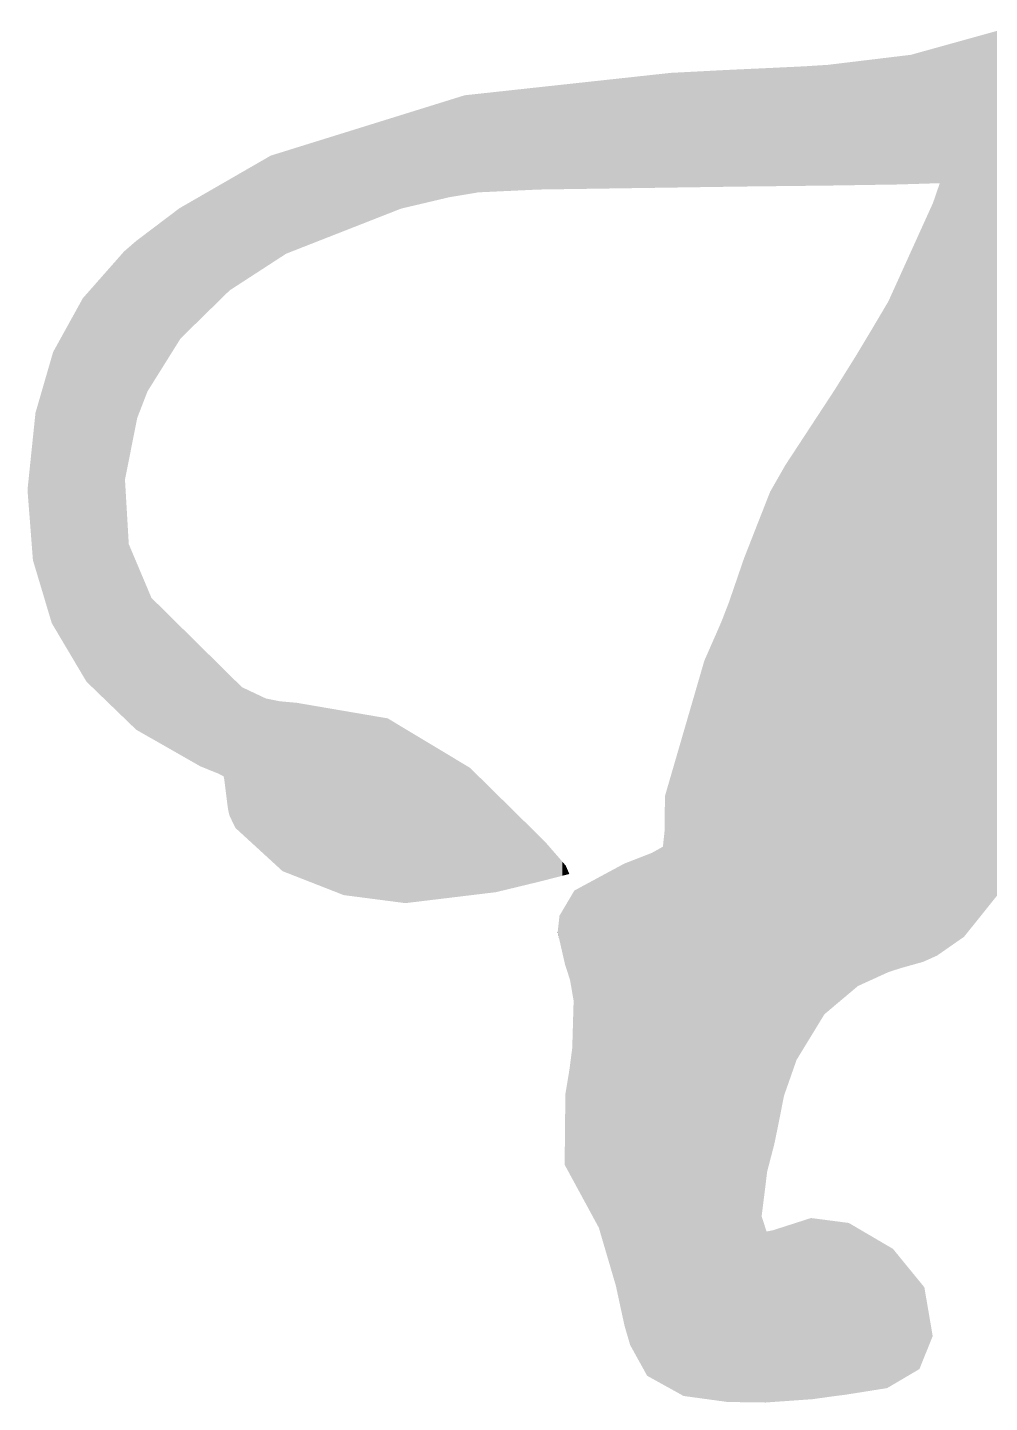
# Model space of a CAD drawing. Extents: x 158 to 430, y 344 to 468.
# Drawn here: x 158.2 to 226, y 344.3 to 441.3 of the extents above; entities that cross this region are included whole.
import ezdxf

# ---------------------------------------------------------------- set-up
doc = ezdxf.new("R2010")
doc.units = 0
doc.layers.add('LAYER_1', color=7, linetype='CONTINUOUS')

# ---------------------------------------------------------------- blocks, each defined once
blk = doc.blocks.new('*U2')
at = {"layer": 'LAYER_1', "color": 7}
for points in [[(227.393, 381.126), (224.21, 440.373), (227.393, 441.257)], [(224.21, 377.158), (222.499, 439.898), (224.21, 440.373)], [(224.21, 377.158), (224.21, 440.373), (227.393, 381.126)], [(218.791, 430.18), (217.55, 438.98), (218.791, 439.13)], [(218.859, 430.181), (218.791, 439.13), (218.859, 439.139)], [(218.791, 430.18), (218.791, 439.13), (218.859, 430.181)], [(218.878, 430.181), (218.859, 439.139), (218.878, 439.141)], [(218.859, 430.181), (218.859, 439.139), (218.878, 430.181)], [(219.199, 430.186), (218.878, 439.141), (219.199, 439.18)], [(218.878, 430.181), (218.878, 439.141), (219.199, 430.186)], [(219.52, 430.191), (219.199, 439.18), (219.52, 439.218)], [(219.199, 430.186), (219.199, 439.18), (219.52, 430.191)], [(219.707, 430.197), (219.52, 439.218), (219.707, 439.241)], [(219.52, 430.191), (219.52, 439.218), (219.707, 430.197)], [(220.462, 430.22), (219.707, 439.241), (220.462, 439.332)], [(219.707, 430.197), (219.707, 439.241), (220.462, 430.22)], [(221.067, 430.238), (220.462, 439.332), (221.067, 439.5)], [(220.462, 430.22), (220.462, 439.332), (221.067, 430.238)], [(221.319, 430.246), (221.067, 439.5), (221.319, 439.57)], [(221.067, 430.238), (221.067, 439.5), (221.319, 430.246)], [(221.412, 430.249), (221.319, 439.57), (221.412, 439.596)], [(221.319, 430.246), (221.319, 439.57), (221.412, 430.249)], [(222.001, 430.267), (221.412, 439.596), (222.001, 439.76)], [(221.412, 430.249), (221.412, 439.596), (222.001, 430.267)], [(222.024, 430.267), (222.001, 439.76), (222.024, 439.766)], [(222.001, 430.267), (222.001, 439.76), (222.024, 430.267)], [(222.306, 430.276), (222.024, 439.766), (222.306, 439.844)], [(222.024, 430.267), (222.024, 439.766), (222.306, 430.276)], [(222.499, 430.282), (222.306, 439.844), (222.499, 439.898)], [(222.306, 430.276), (222.306, 439.844), (222.499, 430.282)], [(222.499, 375.966), (222.499, 439.898), (224.21, 377.158)], [(205.903, 430.006), (204.439, 438.106), (205.903, 438.182)], [(206.841, 430.02), (205.903, 438.182), (206.841, 438.231)], [(205.903, 430.006), (205.903, 438.182), (206.841, 430.02)], [(207.125, 430.024), (206.841, 438.231), (207.125, 438.246)], [(206.841, 430.02), (206.841, 438.231), (207.125, 430.024)], [(207.271, 430.026), (207.125, 438.246), (207.271, 438.254)], [(207.125, 430.024), (207.125, 438.246), (207.271, 430.026)], [(207.51, 430.03), (207.271, 438.254), (207.51, 438.265)], [(207.271, 430.026), (207.271, 438.254), (207.51, 430.03)], [(207.64, 430.032), (207.51, 438.265), (207.64, 438.271)], [(207.51, 430.03), (207.51, 438.265), (207.64, 430.032)], [(208.342, 430.042), (207.64, 438.271), (208.342, 438.304)], [(207.64, 430.032), (207.64, 438.271), (208.342, 430.042)], [(208.702, 430.046), (208.342, 438.304), (208.702, 438.321)], [(208.342, 430.042), (208.342, 438.304), (208.702, 430.046)], [(209.006, 430.05), (208.702, 438.321), (209.006, 438.335)], [(208.702, 430.046), (208.702, 438.321), (209.006, 430.05)], [(209.154, 430.051), (209.006, 438.335), (209.154, 438.342)], [(209.006, 430.05), (209.006, 438.335), (209.154, 430.051)], [(209.331, 430.053), (209.154, 438.342), (209.331, 438.35)], [(209.154, 430.051), (209.154, 438.342), (209.331, 430.053)], [(209.523, 430.056), (209.331, 438.35), (209.523, 438.358)], [(209.331, 430.053), (209.331, 438.35), (209.523, 430.056)], [(209.941, 430.061), (209.523, 438.358), (209.941, 438.377)], [(209.523, 430.056), (209.523, 438.358), (209.941, 430.061)], [(210.227, 430.064), (209.941, 438.377), (210.227, 438.39)], [(209.941, 430.061), (209.941, 438.377), (210.227, 430.064)], [(210.235, 430.064), (210.227, 438.39), (210.235, 438.391)], [(210.227, 430.064), (210.227, 438.39), (210.235, 430.064)], [(210.287, 430.065), (210.235, 438.391), (210.287, 438.393)], [(210.235, 430.064), (210.235, 438.391), (210.287, 430.065)], [(210.334, 430.065), (210.287, 438.393), (210.334, 438.395)], [(210.287, 430.065), (210.287, 438.393), (210.334, 430.065)], [(210.536, 430.067), (210.334, 438.395), (210.536, 438.405)], [(210.334, 430.065), (210.334, 438.395), (210.536, 430.067)], [(210.628, 430.068), (210.536, 438.405), (210.628, 438.409)], [(210.536, 430.067), (210.536, 438.405), (210.628, 430.068)], [(210.766, 430.07), (210.628, 438.409), (210.766, 438.416)], [(210.628, 430.068), (210.628, 438.409), (210.766, 430.07)], [(210.833, 430.071), (210.766, 438.416), (210.833, 438.419)], [(210.766, 430.07), (210.766, 438.416), (210.833, 430.071)], [(211.113, 430.074), (210.833, 438.419), (211.113, 438.433)], [(210.833, 430.071), (210.833, 438.419), (211.113, 430.074)], [(211.519, 430.079), (211.113, 438.433), (211.519, 438.452)], [(211.113, 430.074), (211.113, 438.433), (211.519, 430.079)], [(211.627, 430.08), (211.519, 438.452), (211.627, 438.457)], [(211.519, 430.079), (211.519, 438.452), (211.627, 430.08)], [(211.789, 430.082), (211.627, 438.457), (211.789, 438.465)], [(211.627, 430.08), (211.627, 438.457), (211.789, 430.082)], [(211.851, 430.083), (211.789, 438.465), (211.851, 438.468)], [(211.789, 430.082), (211.789, 438.465), (211.851, 430.083)], [(212.117, 430.086), (211.851, 438.468), (212.117, 438.48)], [(211.851, 430.083), (211.851, 438.468), (212.117, 430.086)], [(212.28, 430.088), (212.117, 438.48), (212.28, 438.488)], [(212.117, 430.086), (212.117, 438.48), (212.28, 430.088)], [(212.403, 430.089), (212.28, 438.488), (212.403, 438.494)], [(212.28, 430.088), (212.28, 438.488), (212.403, 430.089)], [(213.052, 430.096), (212.403, 438.494), (213.052, 438.526)], [(212.403, 430.089), (212.403, 438.494), (213.052, 430.096)], [(213.422, 430.101), (213.052, 438.526), (213.422, 438.55)], [(213.052, 430.096), (213.052, 438.526), (213.422, 430.101)], [(213.53, 430.102), (213.422, 438.55), (213.53, 438.557)], [(213.422, 430.101), (213.422, 438.55), (213.53, 430.102)], [(214.368, 430.112), (213.53, 438.557), (214.368, 438.61)], [(213.53, 430.102), (213.53, 438.557), (214.368, 430.112)], [(214.612, 430.114), (214.368, 438.61), (214.612, 438.626)], [(214.368, 430.112), (214.368, 438.61), (214.612, 430.114)], [(214.922, 430.118), (214.612, 438.626), (214.922, 438.663)], [(214.612, 430.114), (214.612, 438.626), (214.922, 430.118)], [(215.028, 430.12), (214.922, 438.663), (215.028, 438.676)], [(214.922, 430.118), (214.922, 438.663), (215.028, 430.12)], [(215.1, 430.121), (215.028, 438.676), (215.1, 438.685)], [(215.028, 430.12), (215.028, 438.676), (215.1, 430.121)], [(215.288, 430.124), (215.1, 438.685), (215.288, 438.707)], [(215.1, 430.121), (215.1, 438.685), (215.288, 430.124)], [(215.889, 430.133), (215.288, 438.707), (215.889, 438.78)], [(215.288, 430.124), (215.288, 438.707), (215.889, 430.133)], [(216.084, 430.136), (215.889, 438.78), (216.084, 438.803)], [(215.889, 430.133), (215.889, 438.78), (216.084, 430.136)], [(216.604, 430.145), (216.084, 438.803), (216.604, 438.866)], [(216.084, 430.136), (216.084, 438.803), (216.604, 430.145)], [(216.727, 430.147), (216.604, 438.866), (216.727, 438.881)], [(216.604, 430.145), (216.604, 438.866), (216.727, 430.147)], [(217.142, 430.153), (216.727, 438.881), (217.142, 438.931)], [(216.727, 430.147), (216.727, 438.881), (217.142, 430.153)], [(217.55, 430.16), (217.142, 438.931), (217.55, 438.98)], [(217.142, 430.153), (217.142, 438.931), (217.55, 430.16)], [(217.55, 430.16), (217.55, 438.98), (218.791, 430.18)], [(195.301, 429.851), (194.664, 437.095), (195.301, 437.164)], [(195.561, 429.854), (195.301, 437.164), (195.561, 437.192)], [(195.301, 429.851), (195.301, 437.164), (195.561, 429.854)], [(195.561, 429.854), (195.561, 437.192), (195.564, 429.855)], [(195.564, 429.855), (195.561, 437.192), (195.564, 437.192)], [(195.69, 429.856), (195.564, 437.192), (195.69, 437.206)], [(195.564, 429.855), (195.564, 437.192), (195.69, 429.856)], [(195.7, 429.857), (195.69, 437.206), (195.7, 437.207)], [(195.69, 429.856), (195.69, 437.206), (195.7, 429.857)], [(195.886, 429.859), (195.7, 437.207), (195.886, 437.227)], [(195.7, 429.857), (195.7, 437.207), (195.886, 429.859)], [(196.054, 429.862), (195.886, 437.227), (196.054, 437.246)], [(195.886, 429.859), (195.886, 437.227), (196.054, 429.862)], [(196.078, 429.862), (196.054, 437.246), (196.078, 437.248)], [(196.054, 429.862), (196.054, 437.246), (196.078, 429.862)], [(196.105, 429.862), (196.078, 437.248), (196.105, 437.251)], [(196.078, 429.862), (196.078, 437.248), (196.105, 429.862)], [(196.138, 429.863), (196.105, 437.251), (196.138, 437.255)], [(196.105, 429.862), (196.105, 437.251), (196.138, 429.863)], [(196.337, 429.866), (196.138, 437.255), (196.337, 437.276)], [(196.138, 429.863), (196.138, 437.255), (196.337, 429.866)], [(196.384, 429.867), (196.337, 437.276), (196.384, 437.282)], [(196.337, 429.866), (196.337, 437.276), (196.384, 429.867)], [(196.415, 429.867), (196.384, 437.282), (196.415, 437.285)], [(196.384, 429.867), (196.384, 437.282), (196.415, 429.867)], [(196.436, 429.867), (196.415, 437.285), (196.436, 437.287)], [(196.415, 429.867), (196.415, 437.285), (196.436, 429.867)], [(196.591, 429.87), (196.436, 437.287), (196.591, 437.304)], [(196.436, 429.867), (196.436, 437.287), (196.591, 429.87)], [(196.687, 429.871), (196.591, 437.304), (196.687, 437.314)], [(196.591, 429.87), (196.591, 437.304), (196.687, 429.871)], [(196.739, 429.872), (196.687, 437.314), (196.739, 437.32)], [(196.687, 429.871), (196.687, 437.314), (196.739, 429.872)], [(198.465, 429.897), (196.739, 437.32), (198.465, 437.508)], [(196.739, 429.872), (196.739, 437.32), (198.465, 429.897)], [(199.661, 429.915), (198.465, 437.508), (199.661, 437.638)], [(198.465, 429.897), (198.465, 437.508), (199.661, 429.915)], [(200.257, 429.923), (199.661, 437.638), (200.257, 437.703)], [(199.661, 429.915), (199.661, 437.638), (200.257, 429.923)], [(200.272, 429.924), (200.257, 437.703), (200.272, 437.704)], [(200.257, 429.923), (200.257, 437.703), (200.272, 429.924)], [(200.674, 429.93), (200.272, 437.704), (200.674, 437.748)], [(200.272, 429.924), (200.272, 437.704), (200.674, 429.93)], [(201.871, 429.947), (200.674, 437.748), (201.871, 437.878)], [(200.674, 429.93), (200.674, 437.748), (201.871, 429.947)], [(202.213, 429.952), (201.871, 437.878), (202.213, 437.915)], [(201.871, 429.947), (201.871, 437.878), (202.213, 429.952)], [(202.98, 429.963), (202.213, 437.915), (202.98, 437.999)], [(202.213, 429.952), (202.213, 437.915), (202.98, 429.963)], [(203.096, 429.965), (202.98, 437.999), (203.096, 438.011)], [(202.98, 429.963), (202.98, 437.999), (203.096, 429.965)], [(203.126, 429.966), (203.096, 438.011), (203.126, 438.014)], [(203.096, 429.965), (203.096, 438.011), (203.126, 429.966)], [(203.531, 429.971), (203.126, 438.014), (203.531, 438.059)], [(203.126, 429.966), (203.126, 438.014), (203.531, 429.971)], [(204.439, 429.985), (203.531, 438.059), (204.439, 438.106)], [(203.531, 429.971), (203.531, 438.059), (204.439, 429.985)], [(204.439, 429.985), (204.439, 438.106), (205.903, 430.006)], [(189.004, 429.475), (187.941, 436.148), (189.004, 436.479)], [(189.379, 429.537), (189.004, 436.479), (189.379, 436.52)], [(189.004, 429.475), (189.004, 436.479), (189.379, 429.537)], [(189.969, 429.636), (189.379, 436.52), (189.969, 436.584)], [(189.379, 429.537), (189.379, 436.52), (189.969, 429.636)], [(191.203, 429.694), (189.969, 436.584), (191.203, 436.718)], [(189.969, 429.636), (189.969, 436.584), (191.203, 429.694)], [(194.222, 429.835), (191.203, 436.718), (194.222, 437.047)], [(191.203, 429.694), (191.203, 436.718), (194.222, 429.835)], [(194.394, 429.837), (194.222, 437.047), (194.394, 437.065)], [(194.222, 429.835), (194.222, 437.047), (194.394, 429.837)], [(194.664, 429.841), (194.394, 437.065), (194.664, 437.095)], [(194.394, 429.837), (194.394, 437.065), (194.664, 429.841)], [(194.664, 429.841), (194.664, 437.095), (195.301, 429.851)], [(187.941, 429.297), (184.829, 435.18), (187.941, 436.148)], [(187.941, 429.297), (187.941, 436.148), (189.004, 429.475)], [(183.584, 428.121), (180.479, 433.827), (183.584, 434.793)], [(184.524, 428.49), (183.584, 434.793), (184.524, 435.085)], [(183.584, 428.121), (183.584, 434.793), (184.524, 428.49)], [(184.829, 428.562), (184.524, 435.085), (184.829, 435.18)], [(184.524, 428.49), (184.524, 435.085), (184.829, 428.562)], [(184.829, 428.562), (184.829, 435.18), (187.941, 429.297)], [(180.479, 426.903), (177.172, 432.798), (180.479, 433.827)], [(180.479, 426.903), (180.479, 433.827), (183.584, 428.121)], [(175.965, 425.016), (175.338, 432.227), (175.965, 432.422)], [(176.168, 425.148), (175.965, 432.422), (176.168, 432.485)], [(175.965, 425.016), (175.965, 432.422), (176.168, 425.148)], [(176.351, 425.267), (176.168, 432.485), (176.351, 432.542)], [(176.168, 425.148), (176.168, 432.485), (176.351, 425.267)], [(176.418, 425.31), (176.351, 432.542), (176.418, 432.563)], [(176.351, 425.267), (176.351, 432.542), (176.418, 425.31)], [(177.172, 425.606), (176.418, 432.563), (177.172, 432.798)], [(176.418, 425.31), (176.418, 432.563), (177.172, 425.606)], [(177.172, 425.606), (177.172, 432.798), (180.479, 426.903)], [(174.999, 424.389), (173.302, 431.054), (174.999, 432.032)], [(175.338, 424.61), (174.999, 432.032), (175.338, 432.227)], [(174.999, 424.389), (174.999, 432.032), (175.338, 424.61)], [(175.338, 424.61), (175.338, 432.227), (175.965, 425.016)], [(172.319, 422.609), (172.056, 430.336), (172.319, 430.487)], [(172.404, 422.693), (172.319, 430.487), (172.404, 430.536)], [(172.319, 422.609), (172.319, 430.487), (172.404, 422.693)], [(172.438, 422.726), (172.404, 430.536), (172.438, 430.556)], [(172.404, 422.693), (172.404, 430.536), (172.438, 422.726)], [(172.457, 422.739), (172.438, 430.556), (172.457, 430.567)], [(172.438, 422.726), (172.438, 430.556), (172.457, 422.739)], [(172.859, 422.999), (172.457, 430.567), (172.859, 430.798)], [(172.457, 422.739), (172.457, 430.567), (172.859, 422.999)], [(173.302, 423.287), (172.859, 430.798), (173.302, 431.054)], [(172.859, 422.999), (172.859, 430.798), (173.302, 423.287)], [(173.302, 423.287), (173.302, 431.054), (174.999, 424.389)], [(171.657, 421.961), (170.369, 429.363), (171.657, 430.106)], [(172.016, 422.313), (171.657, 430.106), (172.016, 430.312)], [(171.657, 421.961), (171.657, 430.106), (172.016, 422.313)], [(172.056, 422.353), (172.016, 430.312), (172.056, 430.336)], [(172.016, 422.313), (172.016, 430.312), (172.056, 422.353)], [(172.056, 422.353), (172.056, 430.336), (172.319, 422.609)], [(222.306, 375.832), (222.024, 428.898), (222.306, 429.72)], [(222.499, 375.966), (222.306, 429.72), (222.499, 430.282)], [(222.306, 375.832), (222.306, 429.72), (222.499, 375.966)], [(168.901, 419.214), (166.925, 427.024), (168.901, 428.517)], [(168.978, 419.337), (168.901, 428.517), (168.978, 428.562)], [(168.901, 419.214), (168.901, 428.517), (168.978, 419.337)], [(170.369, 420.7), (168.978, 428.562), (170.369, 429.363)], [(168.978, 419.337), (168.978, 428.562), (170.369, 420.7)], [(170.369, 420.7), (170.369, 429.363), (171.657, 421.961)], [(222.001, 375.695), (221.412, 427.546), (222.001, 428.847)], [(222.024, 375.705), (222.001, 428.847), (222.024, 428.898)], [(222.001, 375.695), (222.001, 428.847), (222.024, 375.705)], [(222.024, 375.705), (222.024, 428.898), (222.306, 375.832)], [(221.412, 375.431), (221.319, 427.341), (221.412, 427.546)], [(221.412, 375.431), (221.412, 427.546), (222.001, 375.695)], [(166.646, 415.605), (165.92, 426.264), (166.646, 426.813)], [(166.925, 416.052), (166.646, 426.813), (166.925, 427.024)], [(166.646, 415.605), (166.646, 426.813), (166.925, 416.052)], [(166.925, 416.052), (166.925, 427.024), (168.901, 419.214)], [(221.067, 375.319), (220.462, 425.451), (221.067, 426.786)], [(221.319, 375.389), (221.067, 426.786), (221.319, 427.341)], [(221.067, 375.319), (221.067, 426.786), (221.319, 375.389)], [(221.319, 375.389), (221.319, 427.341), (221.412, 375.431)], [(165.059, 392.519), (164.993, 425.468), (165.059, 425.525)], [(165.327, 410.737), (165.059, 425.525), (165.327, 425.758)], [(165.059, 409.384), (165.059, 425.525), (165.327, 410.737)], [(165.841, 413.329), (165.327, 425.758), (165.841, 426.204)], [(165.327, 410.737), (165.327, 425.758), (165.841, 413.329)], [(165.846, 413.353), (165.841, 426.204), (165.846, 426.208)], [(165.841, 413.329), (165.841, 426.204), (165.846, 413.353)], [(165.92, 413.726), (165.846, 426.208), (165.92, 426.264)], [(165.846, 413.353), (165.846, 426.208), (165.92, 413.726)], [(165.92, 413.726), (165.92, 426.264), (166.646, 415.605)], [(164.993, 392.582), (162.343, 422.464), (164.993, 425.468)], [(164.993, 392.582), (164.993, 425.468), (165.059, 392.519)], [(220.462, 375.149), (219.707, 423.784), (220.462, 425.451)], [(220.462, 375.149), (220.462, 425.451), (221.067, 375.319)], [(219.707, 374.938), (219.52, 423.371), (219.707, 423.784)], [(219.707, 374.938), (219.707, 423.784), (220.462, 375.149)], [(219.199, 374.771), (218.878, 421.954), (219.199, 422.663)], [(219.52, 374.876), (219.199, 422.663), (219.52, 423.371)], [(219.199, 374.771), (219.199, 422.663), (219.52, 374.876)], [(219.52, 374.876), (219.52, 423.371), (219.707, 374.938)], [(162.087, 395.576), (159.994, 418.384), (162.087, 422.173)], [(162.343, 395.144), (162.087, 422.173), (162.343, 422.464)], [(162.087, 395.576), (162.087, 422.173), (162.343, 395.144)], [(162.343, 395.144), (162.343, 422.464), (164.993, 392.582)], [(218.791, 374.628), (217.55, 419.71), (218.791, 421.807)], [(218.859, 374.659), (218.791, 421.807), (218.859, 421.923)], [(218.791, 374.628), (218.791, 421.807), (218.859, 374.659)], [(218.878, 374.665), (218.859, 421.923), (218.878, 421.954)], [(218.859, 374.659), (218.859, 421.923), (218.878, 374.665)], [(218.878, 374.665), (218.878, 421.954), (219.199, 374.771)], [(217.55, 374.061), (217.142, 419.034), (217.55, 419.71)], [(217.55, 374.061), (217.55, 419.71), (218.791, 374.628)], [(217.142, 373.875), (216.727, 418.344), (217.142, 419.034)], [(217.142, 373.875), (217.142, 419.034), (217.55, 374.061)], [(159.898, 399.266), (158.75, 414.098), (159.898, 418.053)], [(159.994, 399.104), (159.898, 418.053), (159.994, 418.384)], [(159.898, 399.266), (159.898, 418.053), (159.994, 399.104)], [(159.994, 399.104), (159.994, 418.384), (162.087, 395.576)], [(216.604, 373.581), (216.084, 417.306), (216.604, 418.138)], [(216.727, 373.686), (216.604, 418.138), (216.727, 418.344)], [(216.604, 373.581), (216.604, 418.138), (216.727, 373.686)], [(216.727, 373.686), (216.727, 418.344), (217.142, 373.875)], [(215.889, 372.979), (215.288, 416.03), (215.889, 416.993)], [(216.084, 373.144), (215.889, 416.993), (216.084, 417.306)], [(215.889, 372.979), (215.889, 416.993), (216.084, 373.144)], [(216.084, 373.144), (216.084, 417.306), (216.604, 373.581)], [(215.288, 372.473), (215.1, 415.728), (215.288, 416.03)], [(215.288, 372.473), (215.288, 416.03), (215.889, 372.979)], [(214.612, 371.903), (214.368, 414.612), (214.612, 414.984)], [(214.922, 372.164), (214.612, 414.984), (214.922, 415.456)], [(214.612, 371.903), (214.612, 414.984), (214.922, 372.164)], [(215.028, 372.254), (214.922, 415.456), (215.028, 415.619)], [(214.922, 372.164), (214.922, 415.456), (215.028, 372.254)], [(215.1, 372.314), (215.028, 415.619), (215.1, 415.728)], [(215.028, 372.254), (215.028, 415.619), (215.1, 372.314)], [(215.1, 372.314), (215.1, 415.728), (215.288, 372.473)], [(158.75, 403.105), (158.569, 412.357), (158.75, 414.098)], [(158.75, 403.105), (158.75, 414.098), (159.898, 399.266)], [(214.368, 371.697), (213.53, 413.332), (214.368, 414.612)], [(214.368, 371.697), (214.368, 414.612), (214.612, 371.903)], [(213.422, 370.147), (213.052, 412.603), (213.422, 413.167)], [(213.53, 370.324), (213.422, 413.167), (213.53, 413.332)], [(213.422, 370.147), (213.422, 413.167), (213.53, 370.324)], [(213.53, 370.324), (213.53, 413.332), (214.368, 371.697)], [(158.569, 403.708), (158.186, 408.661), (158.569, 412.357)], [(158.569, 403.708), (158.569, 412.357), (158.75, 403.105)], [(213.052, 369.542), (212.403, 411.612), (213.052, 412.603)], [(213.052, 369.542), (213.052, 412.603), (213.422, 370.147)], [(212.117, 367.662), (211.851, 410.771), (212.117, 411.175)], [(212.28, 368.126), (212.117, 411.175), (212.28, 411.424)], [(212.117, 367.662), (212.117, 411.175), (212.28, 368.126)], [(212.403, 368.478), (212.28, 411.424), (212.403, 411.612)], [(212.28, 368.126), (212.28, 411.424), (212.403, 368.478)], [(212.403, 368.478), (212.403, 411.612), (213.052, 369.542)], [(211.519, 365.955), (211.113, 409.531), (211.519, 410.242)], [(211.627, 366.263), (211.519, 410.242), (211.627, 410.431)], [(211.519, 365.955), (211.519, 410.242), (211.627, 366.263)], [(211.789, 366.725), (211.627, 410.431), (211.789, 410.676)], [(211.627, 366.263), (211.627, 410.431), (211.789, 366.725)], [(211.851, 366.903), (211.789, 410.676), (211.851, 410.771)], [(211.789, 366.725), (211.789, 410.676), (211.851, 366.903)], [(211.851, 366.903), (211.851, 410.771), (212.117, 367.662)], [(165.059, 392.519), (165.059, 409.384), (165.327, 392.26)], [(165.327, 392.26), (165.059, 409.384), (165.327, 404.838)], [(210.833, 362.54), (210.766, 408.923), (210.833, 409.041)], [(211.113, 363.891), (210.833, 409.041), (211.113, 409.531)], [(210.833, 362.54), (210.833, 409.041), (211.113, 363.891)], [(211.113, 363.891), (211.113, 409.531), (211.519, 365.955)], [(210.536, 361.394), (210.334, 408.007), (210.536, 408.52)], [(210.628, 361.751), (210.536, 408.52), (210.628, 408.682)], [(210.536, 361.394), (210.536, 408.52), (210.628, 361.751)], [(210.766, 362.279), (210.628, 408.682), (210.766, 408.923)], [(210.628, 361.751), (210.628, 408.682), (210.766, 362.279)], [(210.766, 362.279), (210.766, 408.923), (210.833, 362.54)], [(210.227, 359.757), (209.941, 407.004), (210.227, 407.733)], [(210.235, 359.818), (210.227, 407.733), (210.235, 407.752)], [(210.227, 359.757), (210.227, 407.733), (210.235, 359.818)], [(210.287, 360.242), (210.235, 407.752), (210.287, 407.887)], [(210.235, 359.818), (210.235, 407.752), (210.287, 360.242)], [(210.334, 360.62), (210.287, 407.887), (210.334, 408.007)], [(210.287, 360.242), (210.287, 407.887), (210.334, 360.62)], [(210.334, 360.62), (210.334, 408.007), (210.536, 361.394)], [(209.941, 344.33), (209.523, 405.939), (209.941, 407.004)], [(209.941, 357.459), (209.941, 407.004), (210.227, 359.757)], [(209.331, 344.337), (209.154, 404.997), (209.331, 405.449)], [(209.523, 344.332), (209.331, 405.449), (209.523, 405.939)], [(209.331, 344.337), (209.331, 405.449), (209.523, 344.332)], [(209.523, 344.332), (209.523, 405.939), (209.941, 344.33)], [(165.327, 392.26), (165.327, 404.838), (165.841, 391.763)], [(165.841, 391.763), (165.327, 404.838), (165.841, 403.62)], [(209.006, 344.341), (208.702, 403.845), (209.006, 404.619)], [(209.154, 344.339), (209.006, 404.619), (209.154, 404.997)], [(209.006, 344.341), (209.006, 404.619), (209.154, 344.339)], [(209.154, 344.339), (209.154, 404.997), (209.331, 344.337)], [(165.841, 391.763), (165.841, 403.62), (165.846, 391.758)], [(165.846, 391.758), (165.841, 403.62), (165.846, 403.609)], [(165.846, 391.758), (165.846, 403.609), (165.92, 391.716)], [(165.92, 391.716), (165.846, 403.609), (165.92, 403.433)], [(165.92, 391.716), (165.92, 403.433), (166.646, 391.301)], [(166.646, 391.301), (165.92, 403.433), (166.646, 401.712)], [(208.702, 344.347), (208.342, 402.797), (208.702, 403.845)], [(208.702, 344.347), (208.702, 403.845), (209.006, 344.341)], [(208.342, 344.354), (207.64, 400.751), (208.342, 402.797)], [(208.342, 344.354), (208.342, 402.797), (208.702, 344.347)], [(166.646, 391.301), (166.646, 401.712), (166.925, 391.142)], [(166.925, 391.142), (166.646, 401.712), (166.925, 401.05)], [(166.925, 391.142), (166.925, 401.05), (168.901, 390.013)], [(168.901, 390.013), (166.925, 401.05), (168.901, 399.1)], [(207.51, 344.369), (207.271, 399.796), (207.51, 400.415)], [(207.64, 344.367), (207.51, 400.415), (207.64, 400.751)], [(207.51, 344.369), (207.51, 400.415), (207.64, 344.367)], [(207.64, 344.367), (207.64, 400.751), (208.342, 344.354)], [(207.125, 344.422), (206.841, 398.761), (207.125, 399.42)], [(207.271, 344.402), (207.125, 399.42), (207.271, 399.796)], [(207.125, 344.422), (207.125, 399.42), (207.271, 344.402)], [(207.271, 344.402), (207.271, 399.796), (207.51, 344.369)], [(168.901, 390.013), (168.901, 399.1), (168.978, 389.969)], [(168.978, 389.969), (168.901, 399.1), (168.978, 399.024)], [(168.978, 389.969), (168.978, 399.024), (170.369, 389.174)], [(170.369, 389.174), (168.978, 399.024), (170.369, 397.651)], [(206.841, 344.461), (205.903, 396.623), (206.841, 398.761)], [(206.841, 344.461), (206.841, 398.761), (207.125, 344.422)], [(170.369, 389.174), (170.369, 397.651), (171.657, 388.656)], [(171.657, 388.656), (170.369, 397.651), (171.657, 396.38)], [(205.903, 344.589), (204.439, 391.592), (205.903, 396.623)], [(205.903, 344.589), (205.903, 396.623), (206.841, 344.461)], [(171.657, 388.656), (171.657, 396.38), (172.016, 388.465)], [(172.016, 388.465), (171.657, 396.38), (172.016, 396.025)], [(172.016, 388.465), (172.016, 396.025), (172.056, 388.26)], [(172.056, 388.26), (172.016, 396.025), (172.056, 395.985)], [(172.056, 388.26), (172.056, 395.985), (172.319, 386.173)], [(172.319, 386.173), (172.056, 395.985), (172.319, 395.726)], [(172.319, 386.173), (172.319, 395.726), (172.404, 385.783)], [(172.404, 385.783), (172.319, 395.726), (172.404, 395.642)], [(172.404, 385.783), (172.404, 395.642), (172.438, 385.683)], [(172.438, 385.683), (172.404, 395.642), (172.438, 395.609)], [(172.438, 385.683), (172.438, 395.609), (172.457, 385.626)], [(172.457, 385.626), (172.438, 395.609), (172.457, 395.59)], [(172.457, 385.626), (172.457, 395.59), (172.859, 384.818)], [(172.859, 384.818), (172.457, 395.59), (172.859, 395.193)], [(172.859, 384.818), (172.859, 395.193), (173.302, 384.412)], [(173.302, 384.412), (172.859, 395.193), (173.302, 394.756)], [(173.302, 384.412), (173.302, 394.756), (174.999, 382.856)], [(174.999, 382.856), (173.302, 394.756), (174.999, 393.955)], [(174.999, 382.856), (174.999, 393.955), (175.338, 382.545)], [(175.338, 382.545), (174.999, 393.955), (175.338, 393.887)], [(175.338, 382.545), (175.338, 393.887), (175.965, 381.971)], [(175.965, 381.971), (175.338, 393.887), (175.965, 393.762)], [(175.965, 381.971), (175.965, 393.762), (176.168, 381.785)], [(176.168, 381.785), (175.965, 393.762), (176.168, 393.744)], [(176.168, 381.785), (176.168, 393.744), (176.351, 381.713)], [(176.351, 381.713), (176.168, 393.744), (176.351, 393.728)], [(176.351, 381.713), (176.351, 393.728), (176.418, 381.687)], [(176.418, 381.687), (176.351, 393.728), (176.418, 393.721)], [(176.418, 381.687), (176.418, 393.721), (177.172, 381.391)], [(177.172, 381.391), (176.418, 393.721), (177.172, 393.652)], [(177.172, 381.391), (177.172, 393.652), (180.479, 380.097)], [(180.479, 380.097), (177.172, 393.652), (180.479, 393.086)], [(180.479, 380.097), (180.479, 393.086), (183.584, 379.693)], [(183.584, 379.693), (180.479, 393.086), (183.584, 392.555)], [(183.584, 379.693), (183.584, 392.555), (184.524, 379.571)], [(184.524, 379.571), (183.584, 392.555), (184.524, 391.99)], [(184.524, 379.571), (184.524, 391.99), (184.829, 379.531)], [(184.829, 379.531), (184.524, 391.99), (184.829, 391.806)], [(184.829, 379.531), (184.829, 391.806), (187.941, 379.907)], [(187.941, 379.907), (184.829, 391.806), (187.941, 389.936)], [(204.439, 344.79), (203.531, 388.474), (204.439, 391.592)], [(204.439, 344.79), (204.439, 391.592), (205.903, 344.589)], [(187.941, 379.907), (187.941, 389.936), (189.004, 380.036)], [(189.004, 380.036), (187.941, 389.936), (189.004, 389.297)], [(189.004, 380.036), (189.004, 389.297), (189.379, 380.082)], [(189.379, 380.082), (189.004, 389.297), (189.379, 389.072)], [(189.379, 380.082), (189.379, 389.072), (189.969, 380.153)], [(189.969, 380.153), (189.379, 389.072), (189.969, 388.491)], [(189.969, 380.153), (189.969, 388.491), (191.203, 380.302)], [(191.203, 380.302), (189.969, 388.491), (191.203, 387.276)], [(203.531, 345.293), (203.126, 387.082), (203.531, 388.474)], [(203.531, 345.293), (203.531, 388.474), (204.439, 344.79)], [(191.203, 380.302), (191.203, 387.276), (194.222, 381.032)], [(194.222, 381.032), (191.203, 387.276), (194.222, 384.303)], [(203.126, 345.517), (203.096, 384.585), (203.126, 387.082)], [(203.126, 345.517), (203.126, 387.082), (203.531, 345.293)], [(194.222, 381.032), (194.222, 384.303), (194.394, 381.073)], [(194.394, 381.073), (194.222, 384.303), (194.394, 384.134)], [(194.394, 381.073), (194.394, 384.134), (194.664, 381.144)], [(194.664, 381.144), (194.394, 384.134), (194.664, 383.868)], [(194.664, 381.144), (194.664, 383.868), (195.301, 381.308)], [(195.301, 381.308), (194.664, 383.868), (195.301, 383.135)], [(203.096, 345.534), (202.98, 383.508), (203.096, 384.585)], [(203.096, 345.534), (203.096, 384.585), (203.126, 345.517)], [(195.301, 381.308), (195.301, 383.135), (195.561, 381.375)], [(195.561, 381.375), (195.301, 383.135), (195.561, 382.836)], [(201.871, 346.213), (200.674, 382.479), (201.871, 382.945)], [(202.213, 346.023), (201.871, 382.945), (202.213, 383.079)], [(201.871, 346.213), (201.871, 382.945), (202.213, 346.023)], [(202.98, 345.598), (202.213, 383.079), (202.98, 383.508)], [(202.213, 346.023), (202.213, 383.079), (202.98, 345.598)], [(202.98, 345.598), (202.98, 383.508), (203.096, 345.534)], [(195.561, 381.375), (195.561, 382.836), (195.564, 381.376)], [(195.564, 381.376), (195.561, 382.836), (195.564, 382.833)], [(195.564, 381.376), (195.564, 382.833), (195.69, 381.408)], [(195.69, 381.408), (195.564, 382.833), (195.69, 382.689)], [(195.69, 381.408), (195.69, 382.689), (195.7, 381.411)], [(195.7, 381.411), (195.69, 382.689), (195.7, 382.677)], [(195.7, 381.411), (195.7, 382.677), (195.886, 381.459)], [(195.886, 381.459), (195.7, 382.677), (195.886, 382.46)], [(195.886, 381.459), (195.886, 382.46), (196.054, 381.502)], [(196.054, 381.502), (195.886, 382.46), (196.054, 382.264)], [(196.054, 381.502), (196.054, 382.264), (196.078, 381.508)], [(196.078, 381.508), (196.054, 382.264), (196.078, 382.236)], [(196.078, 381.508), (196.078, 382.236), (196.105, 381.515)], [(196.105, 381.515), (196.078, 382.236), (196.105, 382.205)], [(196.105, 381.515), (196.105, 382.205), (196.138, 381.524)], [(196.138, 381.524), (196.105, 382.205), (196.138, 382.167)], [(196.138, 381.524), (196.138, 382.167), (196.337, 381.575)], [(196.337, 381.575), (196.138, 382.167), (196.337, 381.699)], [(199.661, 352.575), (198.465, 381.35), (199.661, 381.995)], [(200.257, 349.823), (199.661, 381.995), (200.257, 382.316)], [(199.661, 352.575), (199.661, 381.995), (200.257, 349.823)], [(200.272, 349.751), (200.257, 382.316), (200.272, 382.322)], [(200.257, 349.823), (200.257, 382.316), (200.272, 349.751)], [(200.674, 348.375), (200.272, 382.322), (200.674, 382.479)], [(200.272, 349.751), (200.272, 382.322), (200.674, 348.375)], [(200.674, 348.375), (200.674, 382.479), (201.871, 346.213)], [(196.337, 381.575), (196.337, 381.699), (196.384, 381.587)], [(198.465, 356.648), (196.739, 380.418), (198.465, 381.35)], [(198.465, 356.648), (198.465, 381.35), (199.661, 352.575)], [(196.591, 373.203), (196.436, 379.906), (196.591, 380.169)], [(196.687, 372.647), (196.591, 380.169), (196.687, 380.33)], [(196.591, 373.203), (196.591, 380.169), (196.687, 372.647)], [(196.739, 359.829), (196.687, 380.33), (196.739, 380.418)], [(196.687, 359.925), (196.687, 380.33), (196.739, 359.829)], [(196.739, 359.829), (196.739, 380.418), (198.465, 356.648)], [(196.054, 375.325), (195.886, 378.976), (196.054, 379.261)], [(196.078, 375.219), (196.054, 379.261), (196.078, 379.302)], [(196.054, 375.325), (196.054, 379.261), (196.078, 375.219)], [(196.105, 375.135), (196.078, 379.302), (196.105, 379.347)], [(196.078, 375.219), (196.078, 379.302), (196.105, 375.135)], [(196.138, 375.035), (196.105, 379.347), (196.138, 379.402)], [(196.105, 375.135), (196.105, 379.347), (196.138, 375.035)], [(196.337, 374.417), (196.138, 379.402), (196.337, 379.739)], [(196.138, 375.035), (196.138, 379.402), (196.337, 374.417)], [(196.384, 374.27), (196.337, 379.739), (196.384, 379.819)], [(196.337, 374.417), (196.337, 379.739), (196.384, 374.27)], [(196.415, 374.176), (196.384, 379.819), (196.415, 379.871)], [(196.384, 374.27), (196.384, 379.819), (196.415, 374.176)], [(196.436, 374.11), (196.415, 379.871), (196.436, 379.906)], [(196.415, 374.176), (196.415, 379.871), (196.436, 374.11)], [(196.436, 374.11), (196.436, 379.906), (196.591, 373.203)], [(195.69, 376.921), (195.564, 377.511), (195.69, 378.645)], [(195.7, 376.877), (195.69, 378.645), (195.7, 378.662)], [(195.69, 376.921), (195.69, 378.645), (195.7, 376.877)], [(195.886, 376.062), (195.7, 378.662), (195.886, 378.976)], [(195.7, 376.877), (195.7, 378.662), (195.886, 376.062)], [(195.886, 376.062), (195.886, 378.976), (196.054, 375.325)], [(195.564, 377.471), (195.561, 377.484), (195.564, 377.511)], [(195.564, 377.471), (195.564, 377.511), (195.69, 376.921)], [(196.687, 359.925), (196.591, 369.33), (196.687, 372.647)], [(196.591, 360.101), (196.436, 368.137), (196.591, 369.33)], [(196.591, 360.101), (196.591, 369.33), (196.687, 359.925)], [(196.337, 360.57), (196.138, 366.268), (196.337, 367.45)], [(196.384, 360.482), (196.337, 367.45), (196.384, 367.77)], [(196.337, 360.57), (196.337, 367.45), (196.384, 360.482)], [(196.415, 360.426), (196.384, 367.77), (196.415, 367.975)], [(196.384, 360.482), (196.384, 367.77), (196.415, 360.426)], [(196.436, 360.387), (196.415, 367.975), (196.436, 368.137)], [(196.415, 360.426), (196.415, 367.975), (196.436, 360.387)], [(196.436, 360.387), (196.436, 368.137), (196.591, 360.101)], [(196.105, 360.997), (196.078, 363.445), (196.105, 366.077)], [(196.138, 360.937), (196.105, 366.077), (196.138, 366.268)], [(196.105, 360.997), (196.105, 366.077), (196.138, 360.937)], [(196.138, 360.937), (196.138, 366.268), (196.337, 360.57)], [(196.078, 361.046), (196.054, 361.091), (196.078, 363.445)], [(196.078, 361.046), (196.078, 363.445), (196.105, 360.997)], [(209.941, 344.33), (209.941, 357.459), (210.227, 344.329)], [(210.227, 344.329), (209.941, 357.459), (210.227, 356.571)], [(211.519, 344.421), (211.113, 356.592), (211.519, 356.722)], [(211.627, 344.428), (211.519, 356.722), (211.627, 356.757)], [(211.519, 344.421), (211.519, 356.722), (211.627, 344.428)], [(211.789, 344.44), (211.627, 356.757), (211.789, 356.809)], [(211.627, 344.428), (211.627, 356.757), (211.789, 344.44)], [(211.851, 344.444), (211.789, 356.809), (211.851, 356.829)], [(211.789, 344.44), (211.789, 356.809), (211.851, 344.444)], [(212.117, 344.463), (211.851, 356.829), (212.117, 356.914)], [(211.851, 344.444), (211.851, 356.829), (212.117, 344.463)], [(212.28, 344.475), (212.117, 356.914), (212.28, 356.967)], [(212.117, 344.463), (212.117, 356.914), (212.28, 344.475)], [(212.403, 344.484), (212.28, 356.967), (212.403, 357.006)], [(212.28, 344.475), (212.28, 356.967), (212.403, 344.484)], [(213.052, 344.53), (212.403, 357.006), (213.052, 357.215)], [(212.403, 344.484), (212.403, 357.006), (213.052, 344.53)], [(213.422, 344.556), (213.052, 357.215), (213.422, 357.334)], [(213.052, 344.53), (213.052, 357.215), (213.422, 344.556)], [(213.422, 344.556), (213.422, 357.334), (213.53, 344.564)], [(213.53, 344.564), (213.422, 357.334), (213.53, 357.32)], [(213.53, 344.564), (213.53, 357.32), (214.368, 344.68)], [(214.368, 344.68), (213.53, 357.32), (214.368, 357.21)], [(214.368, 344.68), (214.368, 357.21), (214.612, 344.714)], [(214.612, 344.714), (214.368, 357.21), (214.612, 357.179)], [(214.612, 344.714), (214.612, 357.179), (214.922, 344.757)], [(214.922, 344.757), (214.612, 357.179), (214.922, 357.138)], [(214.922, 344.757), (214.922, 357.138), (215.028, 344.771)], [(215.028, 344.771), (214.922, 357.138), (215.028, 357.124)], [(215.028, 344.771), (215.028, 357.124), (215.1, 344.781)], [(215.1, 344.781), (215.028, 357.124), (215.1, 357.115)], [(215.1, 344.781), (215.1, 357.115), (215.288, 344.807)], [(215.288, 344.807), (215.1, 357.115), (215.288, 357.091)], [(215.288, 344.807), (215.288, 357.091), (215.889, 344.883)], [(215.889, 344.883), (215.288, 357.091), (215.889, 357.012)], [(215.889, 344.883), (215.889, 357.012), (216.084, 344.914)], [(216.084, 344.914), (215.889, 357.012), (216.084, 356.987)], [(216.084, 344.914), (216.084, 356.987), (216.604, 344.997)], [(216.604, 344.997), (216.084, 356.987), (216.604, 356.682)], [(210.227, 344.329), (210.227, 356.571), (210.235, 344.329)], [(210.235, 344.329), (210.227, 356.571), (210.235, 356.547)], [(210.235, 344.329), (210.235, 356.547), (210.287, 344.333)], [(210.287, 344.333), (210.235, 356.547), (210.287, 356.383)], [(210.334, 344.336), (210.287, 356.383), (210.334, 356.392)], [(210.287, 344.333), (210.287, 356.383), (210.334, 344.336)], [(210.536, 344.351), (210.334, 356.392), (210.536, 356.433)], [(210.334, 344.336), (210.334, 356.392), (210.536, 344.351)], [(210.628, 344.357), (210.536, 356.433), (210.628, 356.452)], [(210.536, 344.351), (210.536, 356.433), (210.628, 344.357)], [(210.766, 344.367), (210.628, 356.452), (210.766, 356.48)], [(210.628, 344.357), (210.628, 356.452), (210.766, 344.367)], [(210.833, 344.372), (210.766, 356.48), (210.833, 356.502)], [(210.766, 344.367), (210.766, 356.48), (210.833, 344.372)], [(211.113, 344.392), (210.833, 356.502), (211.113, 356.592)], [(210.833, 344.372), (210.833, 356.502), (211.113, 344.392)], [(211.113, 344.392), (211.113, 356.592), (211.519, 344.421)], [(216.604, 344.997), (216.604, 356.682), (216.727, 345.016)], [(216.727, 345.016), (216.604, 356.682), (216.727, 356.61)], [(216.727, 345.016), (216.727, 356.61), (217.142, 345.082)], [(217.142, 345.082), (216.727, 356.61), (217.142, 356.366)], [(217.142, 345.082), (217.142, 356.366), (217.55, 345.147)], [(217.55, 345.147), (217.142, 356.366), (217.55, 356.127)], [(217.55, 345.147), (217.55, 356.127), (218.791, 345.345)], [(218.791, 345.345), (217.55, 356.127), (218.791, 355.399)], [(218.791, 345.345), (218.791, 355.399), (218.859, 345.386)], [(218.859, 345.386), (218.791, 355.399), (218.859, 355.359)], [(218.859, 345.386), (218.859, 355.359), (218.878, 345.396)], [(218.878, 345.396), (218.859, 355.359), (218.878, 355.348)], [(218.878, 345.396), (218.878, 355.348), (219.199, 345.586)], [(219.199, 345.586), (218.878, 355.348), (219.199, 355.16)], [(219.199, 345.586), (219.199, 355.16), (219.52, 345.775)], [(219.52, 345.775), (219.199, 355.16), (219.52, 354.767)], [(219.52, 345.775), (219.52, 354.767), (219.707, 345.885)], [(219.707, 345.885), (219.52, 354.767), (219.707, 354.538)], [(219.707, 345.885), (219.707, 354.538), (220.462, 346.33)], [(220.462, 346.33), (219.707, 354.538), (220.462, 353.615)], [(220.462, 346.33), (220.462, 353.615), (221.067, 346.687)], [(221.067, 346.687), (220.462, 353.615), (221.067, 352.875)], [(221.067, 346.687), (221.067, 352.875), (221.319, 347.314)], [(221.319, 347.314), (221.067, 352.875), (221.319, 352.567)], [(221.319, 347.314), (221.319, 352.567), (221.412, 347.546)], [(221.412, 347.546), (221.319, 352.567), (221.412, 352.453)], [(221.412, 347.546), (221.412, 352.453), (222.001, 349.015)]]:
    blk.add_solid(points, dxfattribs=at)
blk = doc.blocks.new('BLOCK_2')
at = {"layer": 'LAYER_1', "color": 7}
blk.add_blockref('*U2', (0, 0), dxfattribs=at)

msp = doc.modelspace()

# ---------------------------------------------------------------- block references
at = {"layer": 'LAYER_1'}
msp.add_blockref('BLOCK_2', (0, 0), dxfattribs=at)

doc.saveas('drawing.dxf')
